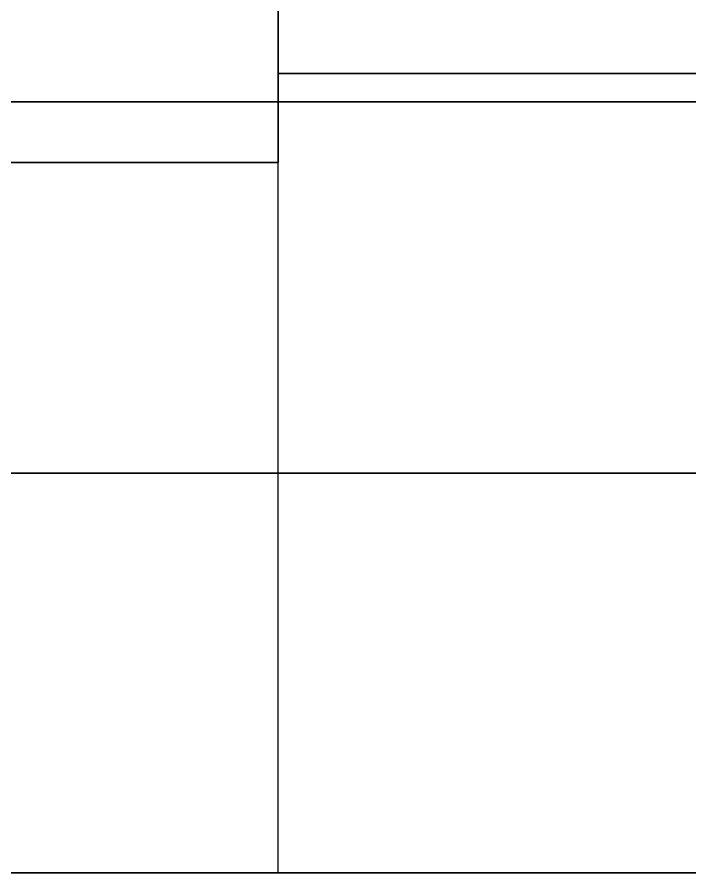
# Model space of a CAD drawing. Header units: millimetres. Extents: x -1736 to -633, y -290 to 351.
# Drawn here: x -858.61 to -843.46, y 132.63 to 151.91 of the extents above; entities that cross this region are included whole.
import ezdxf

# ---------------------------------------------------------------- set-up
doc = ezdxf.new("R2010")
doc.units = ezdxf.units.MM
doc.header["$MEASUREMENT"] = 0
doc.layers.add('The Irrigation System', color=7, linetype='Continuous', true_color=0x04feff)
doc.layers.add('The Wooden Frame', color=7, linetype='Continuous', true_color=0xd8b17e)

msp = doc.modelspace()

# ---------------------------------------------------------------- linework, layer by layer
at = {"layer": 'The Irrigation System'}
for p, q in [((-1311.736, 150, -189.89), (-711.736, 150, -189.89)), ((-1310.736, 150, -188.89), (-712.736, 150, -188.89))]:
    msp.add_line(p, q, dxfattribs=at)
at = {"layer": 'The Wooden Frame'}
for p, q in [((-852.736, 150.635, 1149.201), (-852.736, 152.635, 1149.201)), ((-852.736, 152.635, 1189.201), (-852.736, 150.635, 1189.201)), ((-852.736, 152.635, 1169.722), (-852.736, 150.635, 1169.722)), ((-718.736, 150.635, 1149.201), (-852.736, 150.635, 1149.201)), ((-852.736, 150.635, 1189.201), (-852.736, 148.635, 1189.201)), ((-852.736, 148.635, 1149.201), (-852.736, 150.635, 1149.201)), ((-852.736, 150.635, 1149.201), (-852.736, 150.635, 1189.201)), ((-852.736, 150.635, 1189.201), (-708.736, 150.635, 1189.201)), ((-852.736, 148.635, 1169.722), (-852.736, 150.635, 1169.722)), ((-708.736, 150.635, 1189.201), (-852.736, 150.635, 1189.201)), ((-852.736, 150.635, 1189.201), (-852.736, 150.635, 1149.201)), ((-852.736, 150.635, 1149.201), (-718.736, 150.635, 1149.201)), ((-810.371, 150, 276.888), (-1233.486, 150, 276.888)), ((-810.371, 150, 258.888), (-1233.486, 150, 258.888)), ((-892.736, 148.635, 1189.201), (-852.736, 148.635, 1189.201)), ((-852.736, 148.635, 1149.201), (-892.736, 148.635, 1149.201)), ((-867.236, 148.635, 1169.722), (-852.736, 148.635, 1169.722)), ((-852.736, 148.635, 1189.201), (-852.736, 148.635, 1149.201)), ((-852.736, 132.635, 1149.201), (-852.736, 148.635, 1149.201)), ((-852.736, 132.635, 1189.201), (-852.736, 148.635, 1189.201)), ((-1316.736, 141.635, 1189.201), (-708.736, 141.635, 1189.201)), ((-718.736, 141.635, 1149.201), (-1306.736, 141.635, 1149.201)), ((-1316.736, 132.635, 1189.201), (-708.736, 132.635, 1189.201)), ((-718.736, 132.635, 1149.201), (-1306.736, 132.635, 1149.201))]:
    msp.add_line(p, q, dxfattribs=at)

doc.saveas('drawing.dxf')
